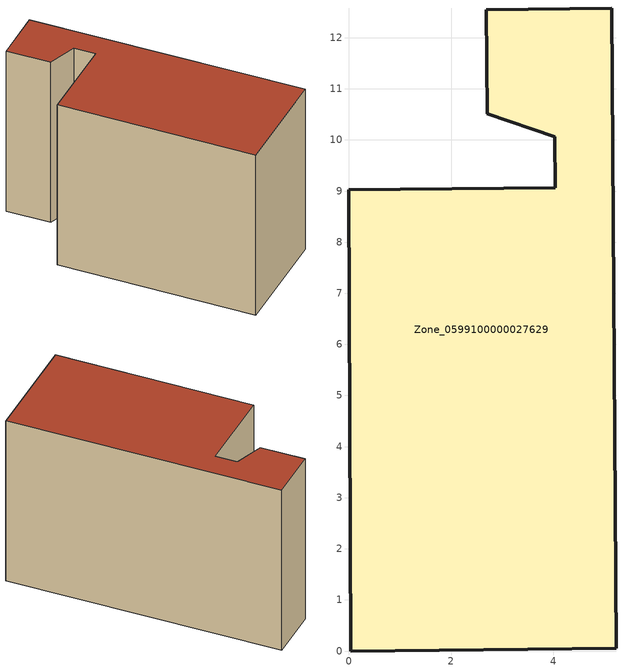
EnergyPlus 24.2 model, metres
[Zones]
Zone_0599100000027629
 floor ground (C_G): 4.04,9.06 4.03,10.06 2.71,10.51 2.69,12.55 5.14,12.58 5.23,0.05 0.04,0 0,9.02 z0
 wall outside (C_F): 0.04,0 5.23,0.05 5.14,12.58 2.69,12.55 2.71,10.51 4.03,10.06 4.04,9.06 0,9.02 0.04,0 z0:8.15
 roof outside (C_R): 4.03,10.06 4.04,9.06 0,9.02 0.04,0 5.23,0.05 5.14,12.58 2.69,12.55 2.71,10.51 z8.15
[BUILDING]
Pand.0599100000027629: North Axis=0; Terrain=City; Loads Convergence Tolerance Value=0.04; Temperature Convergence Tolerance Value=0.4; Solar Distribution=FullExterior; Maximum Number of Warmup Days=25; Minimum Number of Warmup Days=1
[Site:Location]
Rotterdam.The.Hague.AP_ZH_NLD Design_Conditions: Latitude=51.96; Longitude=4.45; Time Zone=1; Elevation=-4.5
[SITE:GROUNDTEMPERATURE:BUILDINGSURFACE]
18, 18, 18, 18, 18, 18, 18, 18, 18, 18, 18, 18
[MATERIAL] Thermal Absorptance=0.9; Solar Absorptance=0.7; Visible Absorptance=0.7
Name | Roughness | Thickness | Conductivity | Density | Specific Heat
G.TI.1975-1991 | MediumSmooth | 0.15 | 0.288461 | 540 | 1210
F.TI.1975-1991 | Rough | 0.3 | 0.230769 | 1920 | 840
R.TI.1975-1991 | MediumRough | 0.2 | 0.153846 | 1500 | 1000
[CONSTRUCTION]
C_G: G.TI.1975-1991
C_F: F.TI.1975-1991
C_R: R.TI.1975-1991
[ZONE]
Zone_0599100000027629: Type=1; Multiplier=1; Ceiling Height=Autocalculate; Volume=Autocalculate; Floor Area=autocalculate; Part of Total Floor Area=Yes
[ZONEINFILTRATION:DESIGNFLOWRATE]
Infil_Zone_0599100000027629: Zone or ZoneList or Space or SpaceList=Zone_0599100000027629; Schedule=AlwaysOn; Design Flow Rate Calculation Method=Flow/Area; Flow Rate per Floor Area=0.003; Constant Term Coefficient=1; Temperature Term Coefficient=0; Velocity Term Coefficient=0; Velocity Squared Term Coefficient=0
[HVACTEMPLATE:ZONE:IDEALLOADSAIRSYSTEM]
Zone_0599100000027629: Maximum Heating Supply Air Temperature=50; Minimum Cooling Supply Air Temperature=13; Maximum Heating Supply Air Humidity Ratio=0.0156; Minimum Cooling Supply Air Humidity Ratio=0.0077; Heating Limit=NoLimit; Cooling Limit=NoLimit; Dehumidification Control Type=ConstantSensibleHeatRatio; Cooling Sensible Heat Ratio=0.7; Dehumidification Setpoint=60; Humidification Control Type=None; Humidification Setpoint=30; Outdoor Air Method=None; Outdoor Air Flow Rate per Person=0.00944; Outdoor Air Flow Rate per Zone Floor Area=0; Outdoor Air Flow Rate per Zone=0; Demand Controlled Ventilation Type=None; Outdoor Air Economizer Type=NoEconomizer; Heat Recovery Type=None; Sensible Heat Recovery Effectiveness=0.7; Latent Heat Recovery Effectiveness=0.65
[ZONECONTROL:THERMOSTAT]
ThermostatControl_Zone_0599100000027629: Zone or ZoneList=Zone_0599100000027629; Control Type Schedule=DualSetpointControlType; Control 1=Thermostat_Zone_0599100000027629; Temperature Difference Between Cutout And Setpoint=0
[THERMOSTATSETPOINT:DUALSETPOINT]
Thermostat_Zone_0599100000027629: Heating Setpoint Temperature Schedule=HeatingSetpoint_Zone_0599100000027629; Cooling Setpoint Temperature Schedule=CoolingSetpoint_Zone_0599100000027629
[SCHEDULE:COMPACT]
HeatingSetpoint_Zone_0599100000027629: Through: 12/31, For: AllDays, Until: 24:00, 21
CoolingSetpoint_Zone_0599100000027629: Through: 12/31, For: AllDays, Until: 24:00, 24
DualSetpointControlType: Through: 12/31, For: AllDays, Until: 24:00, 4
AlwaysOn: Through: 12/31, For: AllDays, Until: 24:00, 1
